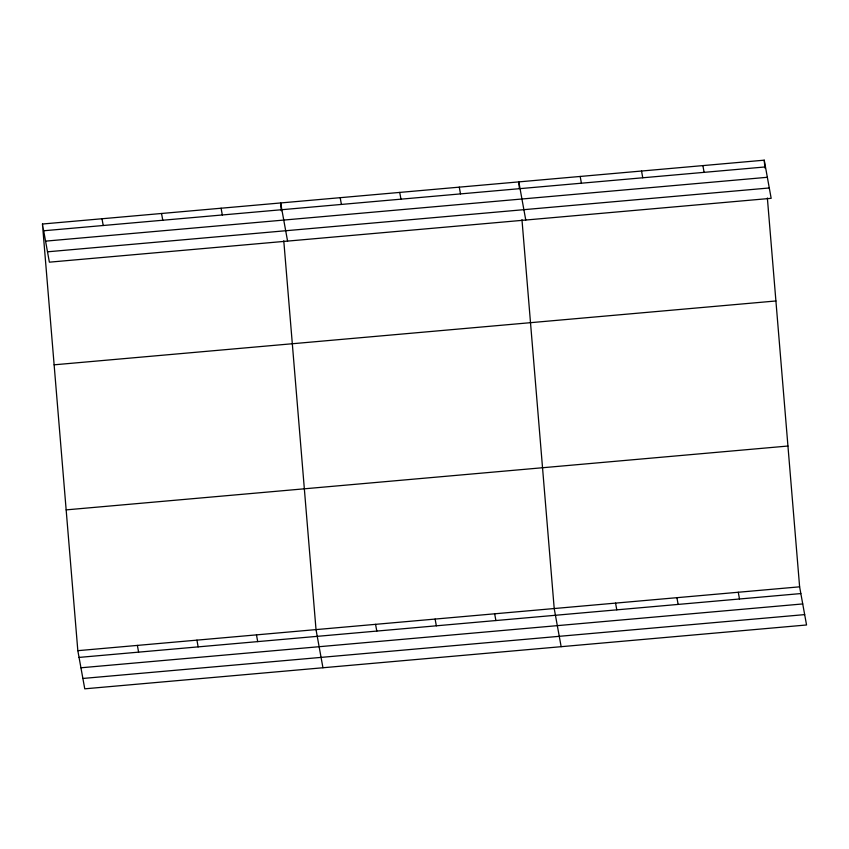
<?xml version="1.0" encoding="UTF-8"?>
<svg xmlns="http://www.w3.org/2000/svg" width="849" height="849" viewBox="0 0 849 849"><rect width="100%" height="100%" fill="white"/><g stroke="black" fill="none" stroke-linecap="round" stroke-linejoin="round"><path stroke-width="1.27" d="M42.45 224.019L764.238 160.174L771.168 198.326L49.38 262.171L42.45 224.019L77.832 650.674L84.762 688.826L806.55 624.981L799.62 586.829L767.369 197.987M43.681 230.769L765.458 166.924M45.559 241.137L767.347 177.292M47.502 251.813L769.29 187.969M54.124 364.815L775.912 300.971M66.158 509.878L787.946 446.033M77.832 650.674L799.62 586.829M79.053 657.413L800.84 593.568M80.942 667.781L802.73 603.936M82.884 678.457L804.672 614.612M702.887 165.608L704.108 172.347M738.269 592.252L739.49 599.001M641.536 171.031L642.757 177.781M676.908 597.675L678.139 604.424M580.185 176.454L581.406 183.204M615.557 603.108L616.788 609.847M525.764 220.04L518.824 181.888L519.365 188.404M561.147 646.683L554.206 608.531L521.965 219.689M459.277 187.151L460.508 193.901M494.659 613.795L495.89 620.545M399.73 192.415L400.961 199.165M435.113 619.07L436.344 625.819M340.184 197.69L341.415 204.439M375.566 624.333L376.797 631.083M287.578 241.105L280.637 202.953L281.284 210.775M322.949 667.749L316.019 629.597L283.778 240.755M221.09 208.217L222.321 214.967M256.472 634.872L257.703 641.621M161.543 213.492L162.775 220.241M196.926 640.135L198.146 646.885M101.997 218.755L103.228 225.505M137.379 645.399L138.599 652.149M764.238 160.174L764.885 167.996"/></g></svg>
